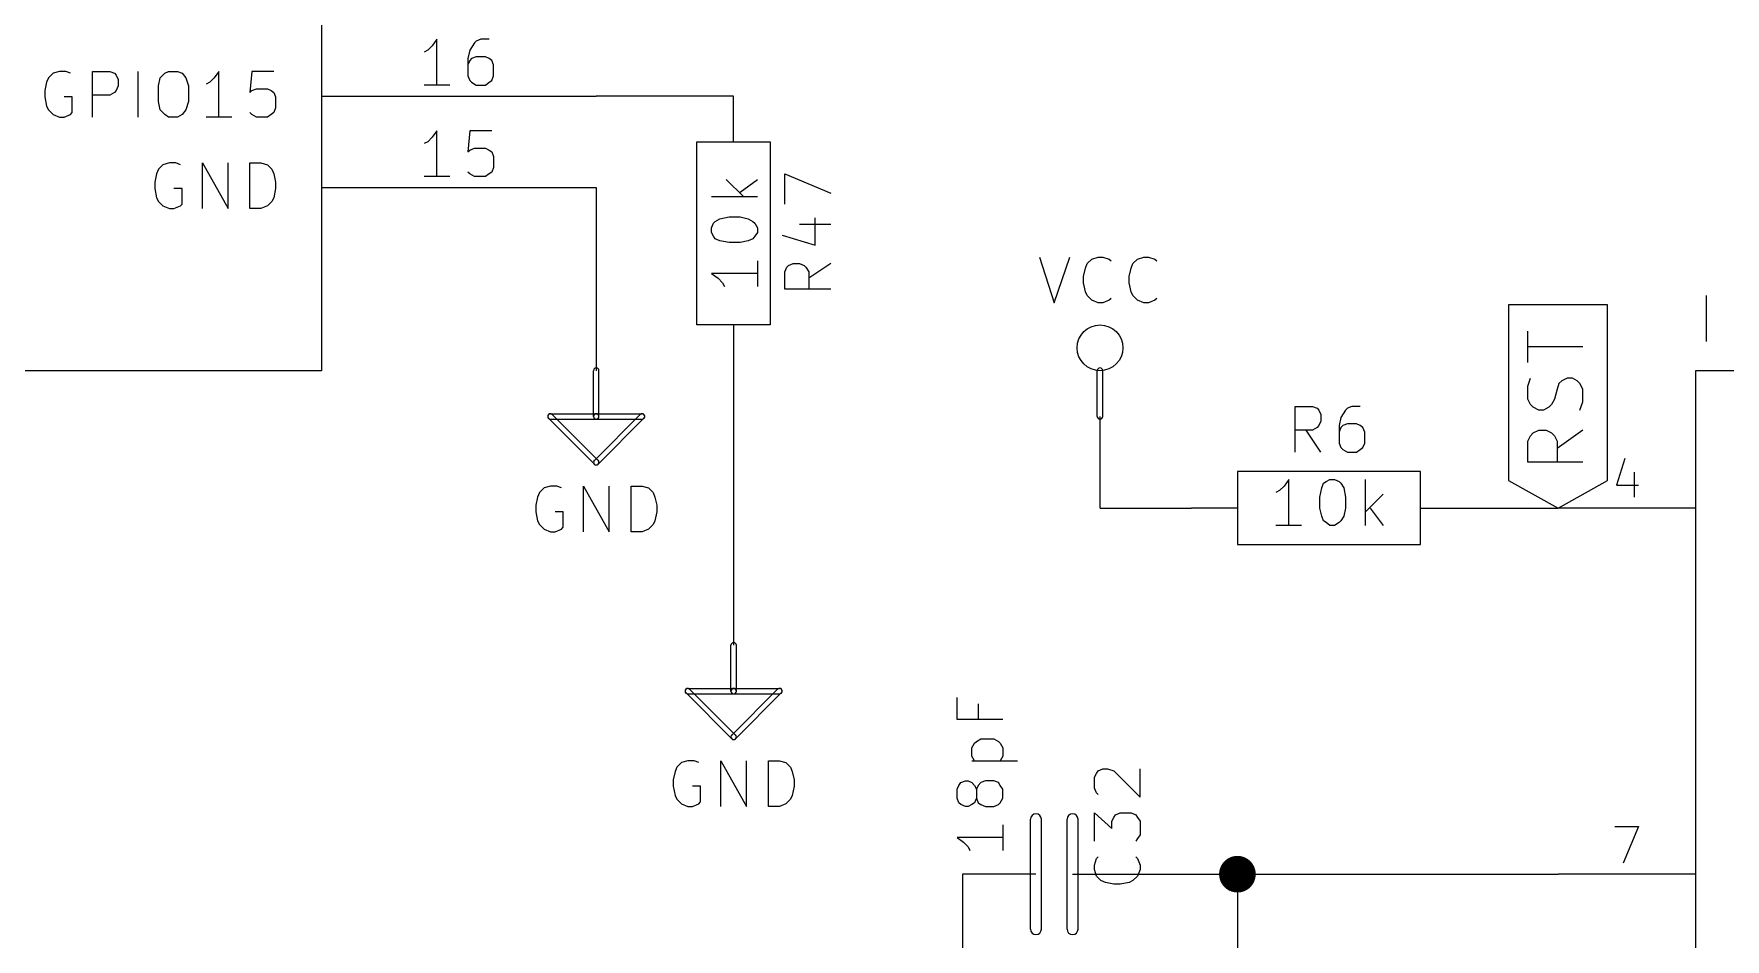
# Model space of a CAD drawing. Extents: x 10 to 287, y -200 to -10.
# Drawn here: x 56.79 to 103.7, y -70.38 to -45.26 of the extents above; entities that cross this region are included whole.
import ezdxf

# ---------------------------------------------------------------- set-up
doc = ezdxf.new("R2010")
doc.units = 0
doc.header["$MEASUREMENT"] = 0

msp = doc.modelspace()

# ---------------------------------------------------------------- linework, layer by layer
at = {"layer": 'Cyan 2'}
for p, q in [((57.3278, -46.355), (57.2008, -46.482)), ((57.5056, -46.3042), (57.3278, -46.355)), ((57.6834, -46.3042), (57.5056, -46.3042)), ((57.8104, -46.355), (57.6834, -46.3042)), ((58.42, -47.5742), (58.42, -46.3042)), ((58.42, -46.3042), (58.9026, -46.3042)), ((58.9026, -46.3042), (59.0296, -46.355)), ((59.0296, -46.355), (59.0804, -46.4058)), ((59.0804, -46.4058), (59.1312, -46.5328)), ((59.69, -47.5742), (59.69, -46.3042)), ((60.2996, -46.482), (60.4266, -46.355)), ((60.4266, -46.355), (60.5282, -46.3042)), ((60.5282, -46.3042), (60.7822, -46.3042)), ((60.7822, -46.3042), (60.9092, -46.355)), ((60.9092, -46.355), (61.0108, -46.482)), ((61.9252, -46.3042), (61.7982, -46.482)), ((61.9252, -47.5742), (61.9252, -46.3042)), ((62.8396, -46.3042), (62.7888, -46.8884)), ((63.4492, -46.3042), (62.8396, -46.3042)), ((57.15, -46.609), (57.0992, -46.8376)), ((57.0992, -46.8376), (57.0992, -47.0154)), ((57.2008, -46.482), (57.15, -46.609)), ((59.0296, -46.8884), (58.9026, -46.9646)), ((59.0804, -46.8376), (59.0296, -46.8884)), ((59.1312, -46.7106), (59.0804, -46.8376)), ((59.1312, -46.5328), (59.1312, -46.7106)), ((60.2488, -46.7106), (60.2996, -46.482)), ((60.2488, -47.1424), (60.2488, -46.7106)), ((61.0108, -46.482), (61.087, -46.7106)), ((61.087, -46.7106), (61.087, -47.1424)), ((61.6712, -46.609), (61.5696, -46.6598)), ((61.7982, -46.482), (61.6712, -46.609)), ((62.7888, -46.8884), (62.8396, -46.8376)), ((62.8396, -46.8376), (62.9666, -46.7868)), ((62.9666, -46.7868), (63.2714, -46.7868)), ((63.2714, -46.7868), (63.373, -46.8376)), ((63.373, -46.8376), (63.4492, -46.8884)), ((63.4492, -46.8884), (63.5, -47.0154)), ((57.0992, -47.0154), (57.15, -47.2694)), ((57.15, -47.2694), (57.2008, -47.371)), ((57.8612, -47.0154), (57.6326, -47.0154)), ((57.8612, -47.4472), (57.8612, -47.0154)), ((58.9026, -46.9646), (58.42, -46.9646)), ((60.2996, -47.371), (60.2488, -47.1424)), ((61.087, -47.1424), (61.0108, -47.371)), ((63.5, -47.3202), (63.4492, -47.4472)), ((63.5, -47.0154), (63.5, -47.3202)), ((57.2008, -47.371), (57.3278, -47.498)), ((57.3278, -47.498), (57.5056, -47.5742)), ((57.5056, -47.5742), (57.6326, -47.5742)), ((57.6326, -47.5742), (57.8104, -47.498)), ((57.8104, -47.498), (57.8612, -47.4472)), ((60.4266, -47.498), (60.2996, -47.371)), ((60.5282, -47.5742), (60.4266, -47.498)), ((60.7822, -47.5742), (60.5282, -47.5742)), ((60.9092, -47.498), (60.7822, -47.5742)), ((61.0108, -47.371), (60.9092, -47.498)), ((62.2808, -47.5742), (61.5696, -47.5742)), ((62.8396, -47.498), (62.7888, -47.4472)), ((62.9666, -47.5742), (62.8396, -47.498)), ((63.2714, -47.5742), (62.9666, -47.5742)), ((63.373, -47.498), (63.2714, -47.5742)), ((63.4492, -47.4472), (63.373, -47.498)), ((60.198, -49.149), (60.1472, -49.3776)), ((60.2488, -49.022), (60.198, -49.149)), ((60.3758, -48.895), (60.2488, -49.022)), ((60.5536, -48.8442), (60.3758, -48.895)), ((60.7314, -48.8442), (60.5536, -48.8442)), ((60.8584, -48.895), (60.7314, -48.8442)), ((61.468, -50.1142), (61.468, -48.8442)), ((61.468, -48.8442), (62.1792, -50.1142)), ((62.1792, -50.1142), (62.1792, -48.8442)), ((62.7888, -50.1142), (62.7888, -48.8442)), ((62.7888, -48.8442), (63.0936, -48.8442)), ((63.0936, -48.8442), (63.2714, -48.895)), ((63.2714, -48.895), (63.3984, -49.022)), ((63.3984, -49.022), (63.4492, -49.149)), ((63.4492, -49.149), (63.5, -49.3776)), ((77.6224, -49.9872), (77.6224, -49.149)), ((77.6224, -49.149), (78.8924, -49.6824)), ((60.1472, -49.3776), (60.1472, -49.5554)), ((60.1472, -49.5554), (60.198, -49.8094)), ((60.9092, -49.5554), (60.6806, -49.5554)), ((60.9092, -49.9872), (60.9092, -49.5554)), ((63.5, -49.5554), (63.4492, -49.8094)), ((63.5, -49.3776), (63.5, -49.5554)), ((75.9968, -49.3014), (76.4794, -49.784)), ((76.3778, -49.657), (76.8604, -49.3014)), ((60.198, -49.8094), (60.2488, -49.911)), ((60.2488, -49.911), (60.3758, -50.038)), ((60.3758, -50.038), (60.5536, -50.1142)), ((60.5536, -50.1142), (60.6806, -50.1142)), ((60.6806, -50.1142), (60.8584, -50.038)), ((60.8584, -50.038), (60.9092, -49.9872)), ((63.0936, -50.1142), (62.7888, -50.1142)), ((63.2714, -50.038), (63.0936, -50.1142)), ((63.3984, -49.911), (63.2714, -50.038)), ((63.4492, -49.8094), (63.3984, -49.911)), ((76.8604, -49.784), (75.5904, -49.784)), ((75.5904, -50.6476), (75.6412, -50.5206)), ((75.5904, -50.7746), (75.5904, -50.6476)), ((75.6412, -50.5206), (75.692, -50.4698)), ((75.692, -50.4698), (75.819, -50.3936)), ((75.819, -50.3936), (76.073, -50.3428)), ((76.073, -50.3428), (76.3778, -50.3428)), ((76.3778, -50.3428), (76.6064, -50.3936)), ((76.6064, -50.3936), (76.7334, -50.4698)), ((76.7334, -50.4698), (76.7842, -50.5206)), ((76.7842, -50.5206), (76.8604, -50.6476)), ((76.8604, -50.6476), (76.8604, -50.7746)), ((78.0288, -50.546), (78.8924, -50.546)), ((78.4606, -51.1302), (78.4606, -50.3682)), ((75.6412, -50.8762), (75.5904, -50.7746)), ((75.692, -50.9524), (75.6412, -50.8762)), ((75.819, -51.0032), (75.692, -50.9524)), ((76.073, -51.054), (75.819, -51.0032)), ((76.3778, -51.054), (76.073, -51.054)), ((76.6064, -51.0032), (76.3778, -51.054)), ((76.7334, -50.9524), (76.6064, -51.0032)), ((76.7842, -50.8762), (76.7334, -50.9524)), ((76.8604, -50.7746), (76.7842, -50.8762)), ((77.5462, -50.8508), (78.4606, -51.1302)), ((76.8604, -51.562), (76.8604, -52.2732)), ((84.6836, -51.4604), (85.09, -52.7304)), ((85.09, -52.7304), (85.5218, -51.4604)), ((86.0044, -51.6382), (86.1314, -51.5112)), ((86.1314, -51.5112), (86.3092, -51.4604)), ((86.3092, -51.4604), (86.4362, -51.4604)), ((86.4362, -51.4604), (86.614, -51.5112)), ((86.614, -51.5112), (86.6648, -51.562)), ((87.2744, -51.6382), (87.4014, -51.5112)), ((87.4014, -51.5112), (87.5792, -51.4604)), ((87.5792, -51.4604), (87.7062, -51.4604)), ((87.7062, -51.4604), (87.884, -51.5112)), ((87.884, -51.5112), (87.9348, -51.562)), ((76.8604, -51.9176), (75.5904, -51.9176)), ((75.5904, -51.9176), (75.7682, -52.0446)), ((75.7682, -52.0446), (75.8952, -52.1716)), ((77.6224, -51.8668), (77.6732, -51.7398)), ((77.6224, -52.3494), (77.6224, -51.8668)), ((77.6732, -51.7398), (77.724, -51.689)), ((77.724, -51.689), (77.851, -51.6382)), ((77.851, -51.6382), (78.0288, -51.6382)), ((78.0288, -51.6382), (78.1558, -51.689)), ((78.1558, -51.689), (78.2066, -51.7398)), ((78.2066, -51.7398), (78.2828, -51.8668)), ((78.8924, -51.6382), (78.2828, -52.0446)), ((78.2828, -51.8668), (78.2828, -52.3494)), ((85.9028, -51.9938), (85.9536, -51.7652)), ((85.9028, -52.1716), (85.9028, -51.9938)), ((85.9536, -51.7652), (86.0044, -51.6382)), ((87.1728, -51.9938), (87.2236, -51.7652)), ((87.1728, -52.1716), (87.1728, -51.9938)), ((87.2236, -51.7652), (87.2744, -51.6382)), ((75.8952, -52.1716), (75.946, -52.2732)), ((78.8924, -52.3494), (77.6224, -52.3494)), ((85.9536, -52.4256), (85.9028, -52.1716)), ((86.0044, -52.5272), (85.9536, -52.4256)), ((86.1314, -52.6542), (86.0044, -52.5272)), ((87.2236, -52.4256), (87.1728, -52.1716)), ((87.2744, -52.5272), (87.2236, -52.4256)), ((87.4014, -52.6542), (87.2744, -52.5272)), ((103.175, -53.7972), (103.175, -52.5272)), ((86.3092, -52.7304), (86.1314, -52.6542)), ((86.4362, -52.7304), (86.3092, -52.7304)), ((86.614, -52.6542), (86.4362, -52.7304)), ((86.6648, -52.6034), (86.614, -52.6542)), ((87.5792, -52.7304), (87.4014, -52.6542)), ((87.7062, -52.7304), (87.5792, -52.7304)), ((87.884, -52.6542), (87.7062, -52.7304)), ((87.9348, -52.6034), (87.884, -52.6542)), ((91.7702, -56.8706), (91.7702, -55.6006)), ((91.7702, -55.6006), (92.2528, -55.6006)), ((92.2528, -55.6006), (92.3798, -55.6514)), ((92.3798, -55.6514), (92.4306, -55.7022)), ((92.4306, -55.7022), (92.4814, -55.8292)), ((93.1672, -55.7022), (93.0402, -55.9054)), ((93.218, -55.6514), (93.1672, -55.7022)), ((93.345, -55.6006), (93.218, -55.6514)), ((93.5736, -55.6006), (93.345, -55.6006)), ((92.2528, -56.261), (91.7702, -56.261)), ((92.4814, -56.8706), (92.075, -56.261)), ((92.3798, -56.1848), (92.2528, -56.261)), ((92.4306, -56.134), (92.3798, -56.1848)), ((92.4814, -56.007), (92.4306, -56.134)), ((92.4814, -55.8292), (92.4814, -56.007)), ((93.0402, -55.9054), (92.9894, -56.134)), ((92.9894, -56.134), (92.9894, -56.6166)), ((93.0402, -56.1848), (92.9894, -56.3118)), ((93.091, -56.134), (93.0402, -56.1848)), ((93.218, -56.0832), (93.091, -56.134)), ((93.472, -56.0832), (93.218, -56.0832)), ((93.5736, -56.134), (93.472, -56.0832)), ((93.6498, -56.1848), (93.5736, -56.134)), ((93.7006, -56.3118), (93.6498, -56.1848)), ((92.9894, -56.6166), (93.0402, -56.7436)), ((93.0402, -56.7436), (93.091, -56.7944)), ((93.5736, -56.7944), (93.6498, -56.7436)), ((93.6498, -56.7436), (93.7006, -56.6166)), ((93.7006, -56.6166), (93.7006, -56.3118)), ((93.091, -56.7944), (93.218, -56.8706)), ((93.218, -56.8706), (93.472, -56.8706)), ((93.472, -56.8706), (93.5736, -56.7944)), ((91.5924, -57.6326), (91.4654, -57.8104)), ((91.5924, -58.9026), (91.5924, -57.6326)), ((92.5576, -57.7342), (92.6338, -57.6834)), ((92.6338, -57.6834), (92.7354, -57.6326)), ((92.7354, -57.6326), (92.8624, -57.6326)), ((92.8624, -57.6326), (92.9894, -57.6834)), ((92.9894, -57.6834), (93.0402, -57.7342)), ((93.726, -58.9026), (93.726, -57.6326)), ((70.7644, -58.1152), (70.7136, -58.3438)), ((70.8152, -57.9882), (70.7644, -58.1152)), ((70.9422, -57.8612), (70.8152, -57.9882)), ((71.12, -57.8104), (70.9422, -57.8612)), ((71.2978, -57.8104), (71.12, -57.8104)), ((71.4248, -57.8612), (71.2978, -57.8104)), ((72.0344, -59.0804), (72.0344, -57.8104)), ((72.0344, -57.8104), (72.7456, -59.0804)), ((72.7456, -59.0804), (72.7456, -57.8104)), ((73.3552, -59.0804), (73.3552, -57.8104)), ((73.3552, -57.8104), (73.66, -57.8104)), ((73.66, -57.8104), (73.8378, -57.8612)), ((73.8378, -57.8612), (73.9648, -57.9882)), ((73.9648, -57.9882), (74.0156, -58.1152)), ((74.0156, -58.1152), (74.0664, -58.3438)), ((91.3384, -57.9374), (91.2368, -57.9882)), ((91.4654, -57.8104), (91.3384, -57.9374)), ((92.456, -58.1152), (92.5068, -57.8612)), ((92.456, -58.42), (92.456, -58.1152)), ((92.5068, -57.8612), (92.5576, -57.7342)), ((93.0402, -57.7342), (93.1164, -57.8612)), ((93.1164, -57.8612), (93.1672, -58.1152)), ((93.1672, -58.1152), (93.1672, -58.42)), ((94.2086, -58.039), (93.726, -58.5216)), ((70.7136, -58.3438), (70.7136, -58.5216)), ((70.7136, -58.5216), (70.7644, -58.7756)), ((71.4756, -58.5216), (71.247, -58.5216)), ((71.4756, -58.9534), (71.4756, -58.5216)), ((74.0664, -58.5216), (74.0156, -58.7756)), ((74.0664, -58.3438), (74.0664, -58.5216)), ((92.5068, -58.6486), (92.456, -58.42)), ((93.1672, -58.42), (93.1164, -58.6486)), ((93.853, -58.42), (94.2086, -58.9026)), ((70.7644, -58.7756), (70.8152, -58.8772)), ((70.8152, -58.8772), (70.9422, -59.0042)), ((70.9422, -59.0042), (71.12, -59.0804)), ((71.12, -59.0804), (71.247, -59.0804)), ((71.247, -59.0804), (71.4248, -59.0042)), ((71.4248, -59.0042), (71.4756, -58.9534)), ((73.66, -59.0804), (73.3552, -59.0804)), ((73.8378, -59.0042), (73.66, -59.0804)), ((73.9648, -58.8772), (73.8378, -59.0042)), ((74.0156, -58.7756), (73.9648, -58.8772)), ((91.948, -58.9026), (91.2368, -58.9026)), ((92.5576, -58.7756), (92.5068, -58.6486)), ((92.6338, -58.8264), (92.5576, -58.7756)), ((92.7354, -58.9026), (92.6338, -58.8264)), ((92.8624, -58.9026), (92.7354, -58.9026)), ((92.9894, -58.8264), (92.8624, -58.9026)), ((93.0402, -58.7756), (92.9894, -58.8264)), ((93.1164, -58.6486), (93.0402, -58.7756)), ((82.3976, -64.2874), (82.3976, -63.6778)), ((82.9818, -63.8556), (82.9818, -64.2874)), ((83.6676, -64.2874), (82.3976, -64.2874)), ((82.804, -65.0748), (82.8802, -64.9478)), ((82.804, -65.3034), (82.804, -65.0748)), ((82.8802, -64.9478), (82.931, -64.897)), ((82.931, -64.897), (83.058, -64.8208)), ((83.058, -64.8208), (83.4136, -64.8208)), ((83.4136, -64.8208), (83.5406, -64.897)), ((83.5406, -64.897), (83.5914, -64.9478)), ((83.5914, -64.9478), (83.6676, -65.0748)), ((83.6676, -65.0748), (83.6676, -65.3034)), ((74.6252, -65.6082), (74.5744, -65.7352)), ((74.7522, -65.4812), (74.6252, -65.6082)), ((74.93, -65.4304), (74.7522, -65.4812)), ((75.1078, -65.4304), (74.93, -65.4304)), ((75.2348, -65.4812), (75.1078, -65.4304)), ((75.8444, -66.7004), (75.8444, -65.4304)), ((75.8444, -65.4304), (76.5556, -66.7004)), ((76.5556, -66.7004), (76.5556, -65.4304)), ((77.1652, -66.7004), (77.1652, -65.4304)), ((77.1652, -65.4304), (77.47, -65.4304)), ((77.47, -65.4304), (77.6478, -65.4812)), ((77.6478, -65.4812), (77.7748, -65.6082)), ((77.7748, -65.6082), (77.8256, -65.7352)), ((82.8802, -65.4304), (82.804, -65.3034)), ((82.804, -65.4304), (84.074, -65.4304)), ((83.6676, -65.3034), (83.5914, -65.4304)), ((86.3092, -65.7098), (86.4362, -65.659)), ((86.4362, -65.659), (86.5632, -65.659)), ((86.5632, -65.659), (86.741, -65.7098)), ((87.4776, -66.4464), (87.4776, -65.659)), ((74.5744, -65.7352), (74.5236, -65.9638)), ((74.5236, -65.9638), (74.5236, -66.1416)), ((77.8256, -65.7352), (77.8764, -65.9638)), ((77.8764, -65.9638), (77.8764, -66.1416)), ((82.3976, -66.2178), (82.4484, -66.1162)), ((82.4484, -66.1162), (82.4992, -66.04)), ((82.4992, -66.04), (82.6262, -65.9892)), ((82.6262, -65.9892), (82.7024, -65.9892)), ((82.7024, -65.9892), (82.804, -66.04)), ((82.804, -66.04), (82.8802, -66.1162)), ((82.8802, -66.1162), (82.931, -66.2178)), ((82.9818, -66.1162), (82.931, -66.2178)), ((83.058, -66.04), (82.9818, -66.1162)), ((83.185, -65.9892), (83.058, -66.04)), ((83.4136, -65.9892), (83.185, -65.9892)), ((83.5406, -66.04), (83.4136, -65.9892)), ((83.5914, -66.1162), (83.5406, -66.04)), ((83.6676, -66.2178), (83.5914, -66.1162)), ((86.2076, -65.8876), (86.2584, -65.786)), ((86.2076, -66.1924), (86.2076, -65.8876)), ((86.2584, -65.786), (86.3092, -65.7098)), ((86.741, -65.7098), (87.4776, -66.4464)), ((74.5236, -66.1416), (74.5744, -66.3956)), ((74.5744, -66.3956), (74.6252, -66.4972)), ((74.6252, -66.4972), (74.7522, -66.6242)), ((75.2856, -66.1416), (75.057, -66.1416)), ((75.2348, -66.6242), (75.2856, -66.5734)), ((75.2856, -66.5734), (75.2856, -66.1416)), ((77.7748, -66.4972), (77.6478, -66.6242)), ((77.8256, -66.3956), (77.7748, -66.4972)), ((77.8764, -66.1416), (77.8256, -66.3956)), ((82.3976, -66.4718), (82.3976, -66.2178)), ((82.4484, -66.5988), (82.3976, -66.4718)), ((82.4992, -66.6496), (82.4484, -66.5988)), ((82.8802, -66.5988), (82.804, -66.6496)), ((82.931, -66.4718), (82.8802, -66.5988)), ((82.931, -66.2178), (82.931, -66.4718)), ((82.931, -66.4718), (82.9818, -66.5988)), ((82.9818, -66.5988), (83.058, -66.6496)), ((83.5406, -66.6496), (83.5914, -66.5988)), ((83.5914, -66.5988), (83.6676, -66.4718)), ((83.6676, -66.4718), (83.6676, -66.2178)), ((86.2584, -66.3194), (86.2076, -66.1924)), ((86.3092, -66.3702), (86.2584, -66.3194)), ((74.7522, -66.6242), (74.93, -66.7004)), ((74.93, -66.7004), (75.057, -66.7004)), ((75.057, -66.7004), (75.2348, -66.6242)), ((77.47, -66.7004), (77.1652, -66.7004)), ((77.6478, -66.6242), (77.47, -66.7004)), ((82.6262, -66.7004), (82.4992, -66.6496)), ((82.7024, -66.7004), (82.6262, -66.7004)), ((82.804, -66.6496), (82.7024, -66.7004)), ((83.058, -66.6496), (83.185, -66.7004)), ((83.185, -66.7004), (83.4136, -66.7004)), ((83.4136, -66.7004), (83.5406, -66.6496)), ((86.2076, -67.6656), (86.2076, -66.8782)), ((86.2076, -66.8782), (86.6902, -67.31)), ((86.6902, -67.1068), (86.741, -67.0052)), ((86.741, -67.0052), (86.7918, -66.929)), ((86.7918, -66.929), (86.9188, -66.8782)), ((86.9188, -66.8782), (87.2236, -66.8782)), ((87.2236, -66.8782), (87.3506, -66.929)), ((87.3506, -66.929), (87.4014, -67.0052)), ((87.4014, -67.0052), (87.4776, -67.1068)), ((83.6676, -67.2084), (83.6676, -67.9196)), ((86.6902, -67.31), (86.6902, -67.1068)), ((87.4776, -67.4878), (87.4014, -67.5894)), ((87.4776, -67.1068), (87.4776, -67.4878)), ((83.6676, -67.564), (82.3976, -67.564)), ((82.3976, -67.564), (82.5754, -67.691)), ((82.5754, -67.691), (82.7024, -67.818)), ((82.7024, -67.818), (82.7532, -67.9196)), ((87.4014, -67.5894), (87.3506, -67.6656)), ((86.2076, -68.326), (86.2584, -68.1482)), ((86.2076, -68.453), (86.2076, -68.326)), ((86.2584, -68.6308), (86.2076, -68.453)), ((86.2584, -68.1482), (86.3092, -68.0974)), ((87.3506, -68.0974), (87.4014, -68.1482)), ((87.4014, -68.1482), (87.4776, -68.326)), ((87.4776, -68.453), (87.4014, -68.6308)), ((87.4776, -68.326), (87.4776, -68.453)), ((86.3854, -68.7578), (86.2584, -68.6308)), ((86.5124, -68.8086), (86.3854, -68.7578)), ((86.741, -68.8594), (86.5124, -68.8086)), ((86.9188, -68.8594), (86.741, -68.8594)), ((87.1728, -68.8086), (86.9188, -68.8594)), ((87.2744, -68.7578), (87.1728, -68.8086)), ((87.4014, -68.6308), (87.2744, -68.7578))]:
    msp.add_line(p, q, dxfattribs=at)
at = {"layer": 'Green 2'}
for p, q in [((76.2, -46.99), (72.39, -46.99)), ((72.39, -49.53), (72.39, -54.61)), ((76.2, -54.61), (76.2, -62.23)), ((86.36, -58.42), (86.36, -55.88)), ((86.36, -58.42), (88.9, -58.42)), ((96.52, -58.42), (99.06, -58.42)), ((82.55, -68.58), (82.55, -78.74)), ((87.63, -68.58), (99.06, -68.58)), ((90.17, -68.58), (90.17, -71.12))]:
    msp.add_line(p, q, dxfattribs=at)
at = {"layer": 'Green 2', "const_width": 0.508}
msp.add_lwpolyline([(89.916, -68.58, 1), (90.424, -68.58, 1)], format="xyb", close=True, dxfattribs=at)
at = {"layer": 'L.Yellow'}
for p, q in [((102.87, -54.61), (102.87, -148.59)), ((146.05, -54.61), (102.87, -54.61))]:
    msp.add_line(p, q, dxfattribs=at)
at = {"layer": 'Red 2'}
for p, q in [((64.77, -24.13), (64.77, -54.61)), ((67.9704, -45.4152), (67.8434, -45.593)), ((67.9704, -46.6852), (67.9704, -45.4152)), ((69.0626, -45.466), (69.0118, -45.5168)), ((69.1896, -45.4152), (69.0626, -45.466)), ((69.4182, -45.4152), (69.1896, -45.4152)), ((67.7164, -45.72), (67.6148, -45.7708)), ((67.8434, -45.593), (67.7164, -45.72)), ((68.8848, -45.72), (68.834, -45.9486)), ((68.834, -45.9486), (68.834, -46.4312)), ((69.0118, -45.5168), (68.8848, -45.72)), ((68.9356, -45.9486), (68.8848, -45.9994)), ((69.0626, -45.8978), (68.9356, -45.9486)), ((69.3166, -45.8978), (69.0626, -45.8978)), ((69.4182, -45.9486), (69.3166, -45.8978)), ((69.4944, -45.9994), (69.4182, -45.9486)), ((68.8848, -45.9994), (68.834, -46.1264)), ((68.834, -46.4312), (68.8848, -46.5582)), ((69.5452, -46.1264), (69.4944, -45.9994)), ((69.4944, -46.5582), (69.5452, -46.4312)), ((69.5452, -46.4312), (69.5452, -46.1264)), ((68.326, -46.6852), (67.6148, -46.6852)), ((68.8848, -46.5582), (68.9356, -46.609)), ((68.9356, -46.609), (69.0626, -46.6852)), ((69.0626, -46.6852), (69.3166, -46.6852)), ((69.3166, -46.6852), (69.4182, -46.609)), ((69.4182, -46.609), (69.4944, -46.5582)), ((64.77, -46.99), (72.39, -46.99)), ((76.2, -48.26), (76.2, -46.99)), ((67.7164, -48.26), (67.6148, -48.3108)), ((67.8434, -48.133), (67.7164, -48.26)), ((67.9704, -47.9552), (67.8434, -48.133)), ((67.9704, -49.2252), (67.9704, -47.9552)), ((68.8848, -47.9552), (68.834, -48.5394)), ((69.4944, -47.9552), (68.8848, -47.9552)), ((75.184, -53.34), (75.184, -48.26)), ((75.184, -48.26), (77.216, -48.26)), ((77.216, -48.26), (77.216, -53.34)), ((68.834, -48.5394), (68.8848, -48.4886)), ((68.8848, -48.4886), (69.0118, -48.4378)), ((69.0118, -48.4378), (69.3166, -48.4378)), ((69.3166, -48.4378), (69.4182, -48.4886)), ((69.4182, -48.4886), (69.4944, -48.5394)), ((69.4944, -48.5394), (69.5452, -48.6664)), ((69.5452, -48.6664), (69.5452, -48.9712)), ((68.326, -49.2252), (67.6148, -49.2252)), ((68.8848, -49.149), (68.834, -49.0982)), ((69.0118, -49.2252), (68.8848, -49.149)), ((69.3166, -49.2252), (69.0118, -49.2252)), ((69.4182, -49.149), (69.3166, -49.2252)), ((69.4944, -49.0982), (69.4182, -49.149)), ((69.5452, -48.9712), (69.4944, -49.0982)), ((64.77, -49.53), (72.39, -49.53)), ((99.06, -52.7812), (97.6884, -52.7812)), ((97.6884, -52.7812), (97.6884, -57.658)), ((100.432, -52.7812), (99.06, -52.7812)), ((100.432, -57.658), (100.432, -52.7812)), ((77.216, -53.34), (75.184, -53.34)), ((76.2, -53.34), (76.2, -54.61)), ((98.2218, -54.3814), (98.2218, -53.5178)), ((99.7458, -53.9496), (98.2218, -53.9496)), ((64.77, -54.61), (34.29, -54.61)), ((72.3138, -55.88), (72.3138, -54.61)), ((72.4662, -55.88), (72.4662, -54.61)), ((86.2838, -55.88), (86.2838, -54.61)), ((86.4362, -55.88), (86.4362, -54.61)), ((98.2218, -55.0418), (98.298, -54.8132)), ((99.314, -54.8132), (99.1616, -54.8894)), ((99.4664, -54.8132), (99.314, -54.8132)), ((99.5934, -54.8894), (99.4664, -54.8132)), ((102.87, -54.61), (102.87, -148.59)), ((146.05, -54.61), (102.87, -54.61)), ((98.2218, -55.3974), (98.2218, -55.0418)), ((99.0346, -55.118), (98.9584, -55.3974)), ((99.0854, -54.9656), (99.0346, -55.118)), ((99.1616, -54.8894), (99.0854, -54.9656)), ((99.6696, -54.9656), (99.5934, -54.8894)), ((99.7458, -55.118), (99.6696, -54.9656)), ((99.7458, -55.4736), (99.7458, -55.118)), ((71.12, -55.8038), (72.39, -55.8038)), ((72.39, -55.8038), (73.66, -55.8038)), ((98.298, -55.5498), (98.2218, -55.3974)), ((98.3742, -55.626), (98.298, -55.5498)), ((98.5266, -55.7022), (98.3742, -55.626)), ((98.6536, -55.7022), (98.5266, -55.7022)), ((98.806, -55.626), (98.6536, -55.7022)), ((98.8822, -55.5498), (98.806, -55.626)), ((98.9584, -55.3974), (98.8822, -55.5498)), ((99.6696, -55.7022), (99.7458, -55.4736)), ((72.3392, -57.2008), (71.0692, -55.9308)), ((71.12, -55.9562), (72.39, -55.9562)), ((72.4408, -57.0992), (71.1708, -55.8292)), ((73.6092, -55.8292), (72.3392, -57.0992)), ((72.39, -55.9562), (73.66, -55.9562)), ((73.7108, -55.9308), (72.4408, -57.2008)), ((98.3742, -56.3372), (98.5266, -56.261)), ((98.5266, -56.261), (98.7298, -56.261)), ((98.7298, -56.261), (98.8822, -56.3372)), ((99.7458, -56.261), (99.0346, -56.769)), ((98.2218, -56.5658), (98.298, -56.4134)), ((98.2218, -57.15), (98.2218, -56.5658)), ((98.298, -56.4134), (98.3742, -56.3372)), ((98.8822, -56.3372), (98.9584, -56.4134)), ((98.9584, -56.4134), (99.0346, -56.5658)), ((99.0346, -56.5658), (99.0346, -57.15)), ((99.7458, -57.15), (98.2218, -57.15)), ((100.914, -57.0484), (100.686, -57.785)), ((95.25, -57.404), (90.17, -57.404)), ((90.17, -57.404), (90.17, -59.436)), ((95.25, -59.436), (95.25, -57.404)), ((97.6884, -57.658), (99.06, -58.42)), ((99.06, -58.42), (100.432, -57.658)), ((101.168, -57.4294), (101.168, -58.1152)), ((100.686, -57.785), (101.295, -57.785)), ((90.17, -58.42), (88.9, -58.42)), ((95.25, -58.42), (96.52, -58.42)), ((102.87, -58.42), (99.06, -58.42)), ((90.17, -59.436), (95.25, -59.436)), ((76.1238, -63.5), (76.1238, -62.23)), ((76.2762, -63.5), (76.2762, -62.23)), ((76.1492, -64.8208), (74.8792, -63.5508)), ((74.93, -63.4238), (76.2, -63.4238)), ((74.93, -63.5762), (76.2, -63.5762)), ((76.2508, -64.7192), (74.9808, -63.4492)), ((77.4192, -63.4492), (76.1492, -64.7192)), ((76.2, -63.4238), (77.47, -63.4238)), ((76.2, -63.5762), (77.47, -63.5762)), ((77.5208, -63.5508), (76.2508, -64.8208)), ((84.4296, -70.104), (84.4296, -67.056)), ((84.7344, -70.104), (84.7344, -67.056)), ((85.4456, -70.104), (85.4456, -67.056)), ((85.7504, -70.104), (85.7504, -67.056)), ((100.635, -67.2592), (101.295, -67.2592)), ((101.295, -67.2592), (100.863, -68.2752)), ((84.582, -68.58), (82.55, -68.58)), ((85.598, -68.58), (87.63, -68.58)), ((102.87, -68.58), (99.06, -68.58))]:
    msp.add_line(p, q, dxfattribs=at)
msp.add_circle((86.36, -53.975), 0.635, dxfattribs=at)
for centre, radius, start, end in [((72.39, -54.61), 0.0762, 360, 540), ((86.36, -54.61), 0.0762, 360, 540), ((71.12, -55.88), 0.0762, 405, 585), ((71.12, -55.88), 0.0762, 90, 270), ((72.39, -55.88), 0.0762, 90, 270), ((72.39, -55.88), 0.0762, 270, 450), ((73.66, -55.88), 0.0762, 315, 495), ((73.66, -55.88), 0.0762, 270, 450), ((72.39, -55.88), 0.0762, 180, 360), ((86.36, -55.88), 0.0762, 180, 360), ((72.39, -57.15), 0.0762, 495, 675), ((72.39, -57.15), 0.0762, 225, 405), ((76.2, -62.23), 0.0762, 360, 540), ((74.93, -63.5), 0.0762, 405, 585), ((74.93, -63.5), 0.0762, 90, 270), ((76.2, -63.5), 0.0762, 90, 270), ((76.2, -63.5), 0.0762, 180, 360), ((76.2, -63.5), 0.0762, 270, 450), ((77.47, -63.5), 0.0762, 315, 495), ((77.47, -63.5), 0.0762, 270, 450), ((76.2, -64.77), 0.0762, 495, 675), ((76.2, -64.77), 0.0762, 225, 405), ((84.582, -67.056), 0.1524, 360, 540), ((85.598, -67.056), 0.1524, 360, 540), ((84.582, -70.104), 0.1524, 180, 360), ((85.598, -70.104), 0.1524, 180, 360)]:
    msp.add_arc(centre, radius, start, end, dxfattribs=at)

doc.saveas('drawing.dxf')
